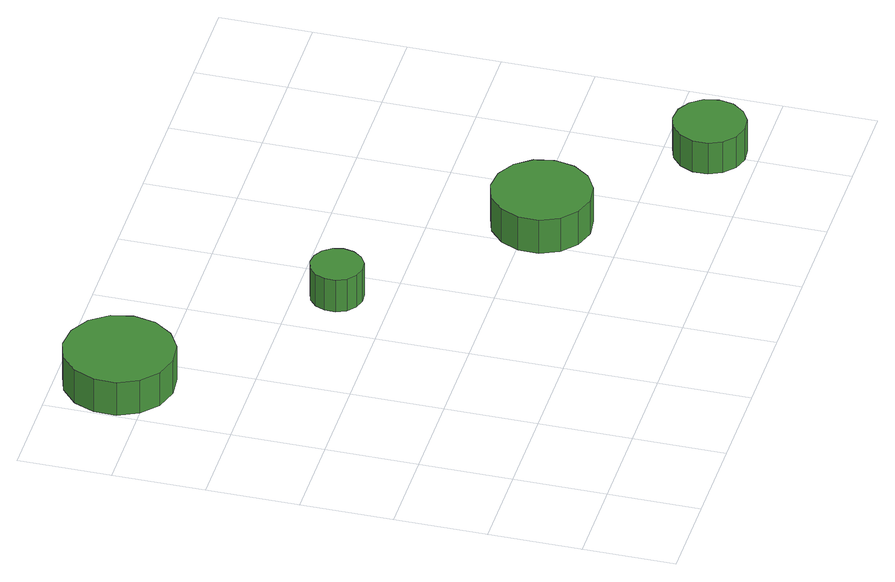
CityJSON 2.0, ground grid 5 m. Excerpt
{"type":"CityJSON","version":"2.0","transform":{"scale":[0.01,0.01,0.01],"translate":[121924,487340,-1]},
"CityObjects":{
"tree1":{"type":"SolitaryVegetationObject","attributes":{"function":"something"},"geometry":[{"type":"MultiSurface","lod":"1","boundaries":[[[0,1,2,3,4,5,6,7,8,9,10,11,12,13,14]],[[15,16,17,18,19,20,21,22,23,24,25,26,27,28,29]],[[0,29,28,1]],[[1,28,27,2]],[[2,27,26,3]],[[3,26,25,4]],[[4,25,24,5]],[[5,24,23,6]],[[6,23,22,7]],[[7,22,21,8]],[[8,21,20,9]],[[9,20,19,10]],[[10,19,18,11]],[[11,18,17,12]],[[12,17,16,13]],[[13,16,15,14]],[[14,15,29,0]]]}]},
"tree2":{"type":"SolitaryVegetationObject","attributes":{"function":"something"},"geometry":[{"type":"MultiSurface","lod":"1","boundaries":[[[30,31,32,33,34,35,36,37,38,39,40,41,42,43,44]],[[45,46,47,48,49,50,51,52,53,54,55,56,57,58,59]],[[30,59,58,31]],[[31,58,57,32]],[[32,57,56,33]],[[33,56,55,34]],[[34,55,54,35]],[[35,54,53,36]],[[36,53,52,37]],[[37,52,51,38]],[[38,51,50,39]],[[39,50,49,40]],[[40,49,48,41]],[[41,48,47,42]],[[42,47,46,43]],[[43,46,45,44]],[[44,45,59,30]]]}]},
"tree3":{"type":"SolitaryVegetationObject","attributes":{"function":"something"},"geometry":[{"type":"MultiSurface","lod":"1","boundaries":[[[60,61,62,63,64,65,66,67,68,69,70,71,72,73,74]],[[75,76,77,78,79,80,81,82,83,84,85,86,87,88,89]],[[60,89,88,61]],[[61,88,87,62]],[[62,87,86,63]],[[63,86,85,64]],[[64,85,84,65]],[[65,84,83,66]],[[66,83,82,67]],[[67,82,81,68]],[[68,81,80,69]],[[69,80,79,70]],[[70,79,78,71]],[[71,78,77,72]],[[72,77,76,73]],[[73,76,75,74]],[[74,75,89,60]]]}]},
"tree4":{"type":"SolitaryVegetationObject","attributes":{"function":"something"}},
"tree5":{"type":"SolitaryVegetationObject","attributes":{"function":"something"},"geometry":[{"type":"MultiSurface","lod":"1","boundaries":[[[90,91,92,93,94,95,96,97,98,99,100,101,102,103,104]],[[105,106,107,108,109,110,111,112,113,114,115,116,117,118,119]],[[90,119,118,91]],[[91,118,117,92]],[[92,117,116,93]],[[93,116,115,94]],[[94,115,114,95]],[[95,114,113,96]],[[96,113,112,97]],[[97,112,111,98]],[[98,111,110,99]],[[99,110,109,100]],[[100,109,108,101]],[[101,108,107,102]],[[102,107,106,103]],[[103,106,105,104]],[[104,105,119,90]]]}]},
"tree6":{"type":"SolitaryVegetationObject","attributes":{"function":"something"}},
"tree7":{"type":"SolitaryVegetationObject","attributes":{"function":"something"}}
},
"vertices":[
[600,2675,273],[575,2795,273],[503,2895,273],[396,2956,273],[274,2969,273],[157,2931,273],[65,2849,273],[15,2736,273],[15,2613,273],[65,2501,273],[157,2419,273],[274,2381,273],[396,2393,273],[503,2455,273],[575,2554,273],[575,2554,66],[503,2455,66],[396,2393,66],[274,2381,66],[157,2419,66],[65,2501,66],[15,2613,66],[15,2736,66],[65,2849,66],[157,2931,66],[274,2969,66],[396,2956,66],[503,2895,66],[575,2795,66],[600,2675,66],
[1454,1789,267],[1442,1846,267],[1407,1893,267],[1357,1923,267],[1299,1929,267],[1243,1911,267],[1200,1872,267],[1176,1818,267],[1176,1760,267],[1200,1706,267],[1243,1667,267],[1299,1649,267],[1357,1655,267],[1407,1685,267],[1442,1732,267],[1442,1732,67],[1407,1685,67],[1357,1655,67],[1299,1649,67],[1243,1667,67],[1200,1706,67],[1176,1760,67],[1176,1818,67],[1200,1872,67],[1243,1911,67],[1299,1929,67],[1357,1923,67],[1407,1893,67],[1442,1846,67],[1454,1789,67],
[2466,938,276],[2443,1046,276],[2378,1136,276],[2282,1191,276],[2172,1203,276],[2066,1168,276],[1984,1094,276],[1939,993,276],[1939,882,276],[1984,781,276],[2066,707,276],[2172,672,276],[2282,684,276],[2378,739,276],[2443,829,276],[2443,829,67],[2378,739,67],[2282,684,67],[2172,672,67],[2066,707,67],[1984,781,67],[1939,882,67],[1939,993,67],[1984,1094,67],[2066,1168,67],[2172,1203,67],[2282,1191,67],[2378,1136,67],[2443,1046,67],[2466,938,67],
[3212,264,262],[3196,343,262],[3148,408,262],[3079,448,262],[2999,457,262],[2923,432,262],[2863,378,262],[2830,305,262],[2830,224,262],[2863,151,262],[2923,97,262],[2999,72,262],[3079,81,262],[3148,121,262],[3196,186,262],[3196,186,67],[3148,121,67],[3079,81,67],[2999,72,67],[2923,97,67],[2863,151,67],[2830,224,67],[2830,305,67],[2863,378,67],[2923,432,67],[2999,457,67],[3079,448,67],[3148,408,67],[3196,343,67],[3212,264,67]
]}
